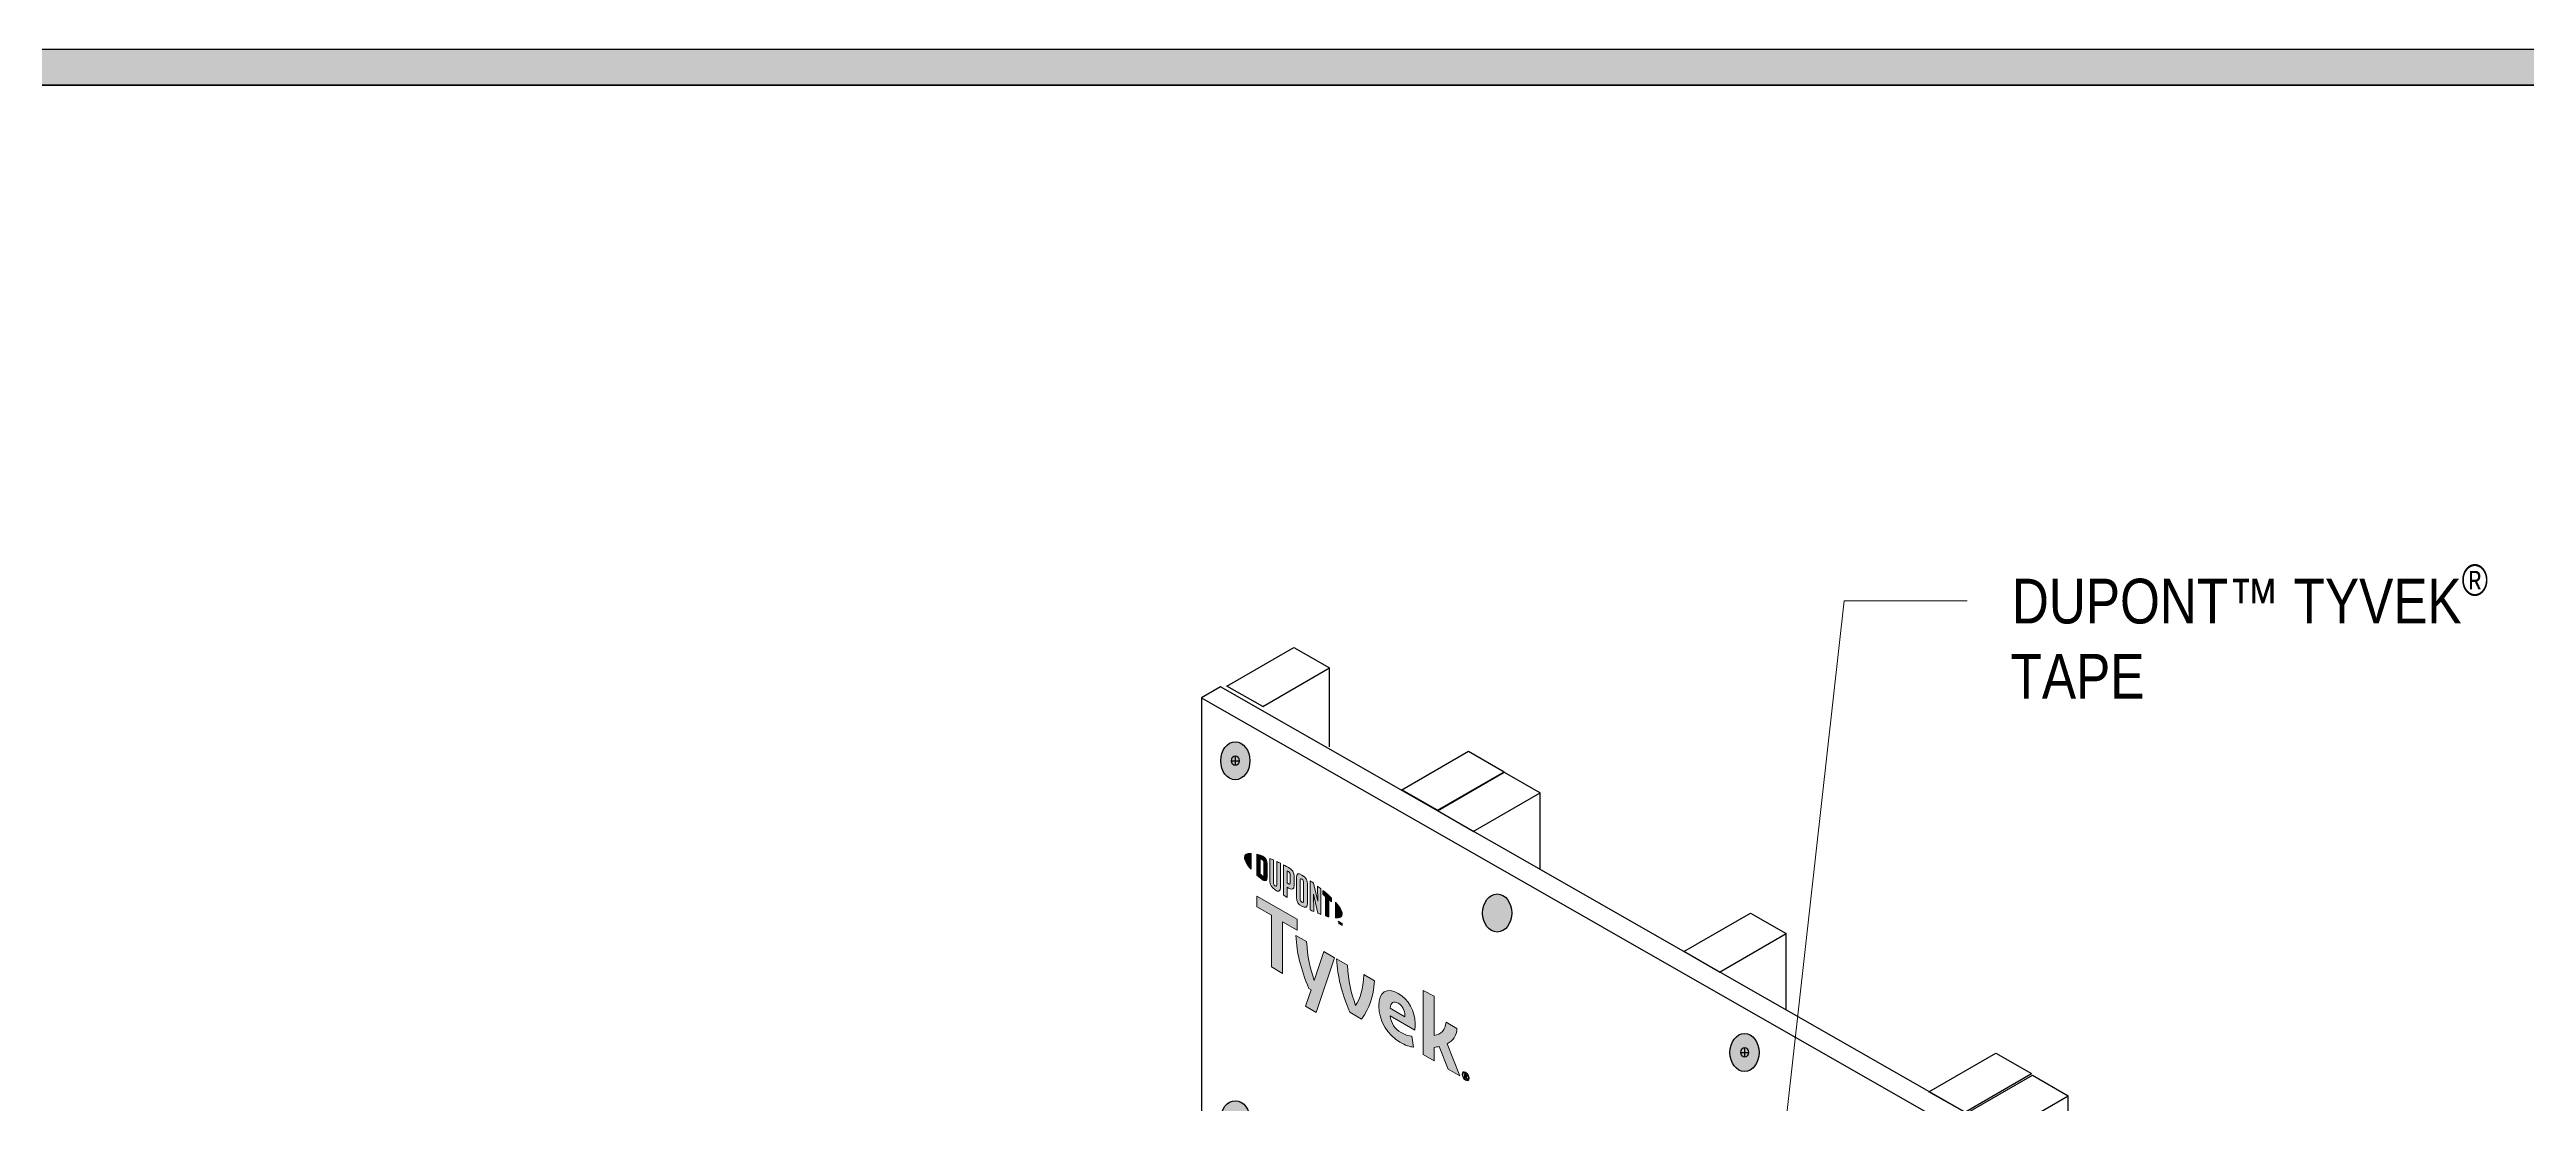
# Model space of a CAD drawing. Extents: x -1140 to 5605, y -816 to 1734.
# Drawn here: x 3422 to 4044, y 1459 to 1724 of the extents above; entities that cross this region are included whole.
import ezdxf

# ---------------------------------------------------------------- set-up
doc = ezdxf.new("R2010")
doc.units = 0
doc.header["$MEASUREMENT"] = 0
for name, color, linetype, lineweight in [('.ATI-TEXT', 7, 'Continuous', 0), ('G-ANNO-TTLB', 7, 'Continuous', 0), ('TYVEK', 7, 'Continuous', 0), ('X-REF - TRACED', 7, 'Continuous', 0)]:
    doc.layers.add(name, color=color, linetype=linetype, lineweight=lineweight)

# ---------------------------------------------------------------- blocks, each defined once
blk = doc.blocks.new('Block_262')
at = {"layer": 'TYVEK', "true_color": 0x003b71, "transparency": 33554687}
h = blk.add_hatch(color=156, dxfattribs=at)
h.dxf.hatch_style = 2
edge = h.paths.add_edge_path()
edge.add_ellipse((3847.82, 1471.55), major_axis=(0, 4.78), ratio=0.766948, start_angle=0, end_angle=360)
at = {"layer": 'TYVEK', "color": 18, "lineweight": 25, "true_color": 0x000000}
for p, q in [((3846.84, 1471.58), (3848.79, 1471.58)), ((3847.82, 1472.82), (3847.82, 1470.35))]:
    blk.add_line(p, q, dxfattribs=at)
blk.add_lwpolyline([(3847.3, 1475.92)], dxfattribs=at)
for centre, major_axis, ratio in [((3847.82, 1471.55), (0, 4.78), 0.766948), ((3847.82, 1471.58), (0, 1.23), 0.788846)]:
    blk.add_ellipse(centre, major_axis=major_axis, ratio=ratio, dxfattribs=at)
blk = doc.blocks.new('Block_264')
at = {"layer": 'TYVEK', "true_color": 0x003b71, "transparency": 33554687}
h = blk.add_hatch(color=156, dxfattribs=at)
h.dxf.hatch_style = 2
edge = h.paths.add_edge_path()
edge.add_ellipse((3719.75, 1544.9), major_axis=(0, 4.78), ratio=0.766948, start_angle=0, end_angle=360)
at = {"layer": 'TYVEK', "color": 18, "lineweight": 25, "true_color": 0x000000}
for p, q in [((3718.78, 1544.93), (3720.72, 1544.93)), ((3719.75, 1546.16), (3719.75, 1543.69))]:
    blk.add_line(p, q, dxfattribs=at)
for centre, major_axis, ratio in [((3719.75, 1544.9), (0, 4.78), 0.766948), ((3719.75, 1544.93), (0, 1.23), 0.788846)]:
    blk.add_ellipse(centre, major_axis=major_axis, ratio=ratio, dxfattribs=at)
blk = doc.blocks.new('Block_265')
at = {"layer": 'TYVEK', "true_color": 0x003b71, "transparency": 33554687}
h = blk.add_hatch(color=156, dxfattribs=at)
h.dxf.hatch_style = 2
edge = h.paths.add_edge_path()
edge.add_ellipse((3719.75, 1183.57), major_axis=(0, 4.78), ratio=0.766948, start_angle=0, end_angle=360)
at = {"layer": 'TYVEK', "color": 18, "lineweight": 25, "true_color": 0x000000}
for p, q in [((3718.78, 1183.59), (3720.72, 1183.59)), ((3719.75, 1184.83), (3719.75, 1182.36))]:
    blk.add_line(p, q, dxfattribs=at)
for centre, major_axis, ratio in [((3719.75, 1183.57), (0, 4.78), 0.766948), ((3719.75, 1183.59), (0, 1.23), 0.788846)]:
    blk.add_ellipse(centre, major_axis=major_axis, ratio=ratio, dxfattribs=at)
blk = doc.blocks.new('Block_266')
at = {"layer": 'TYVEK', "true_color": 0x003b71, "transparency": 33554687}
h = blk.add_hatch(color=156, dxfattribs=at)
h.dxf.hatch_style = 2
edge = h.paths.add_edge_path()
edge.add_ellipse((3719.75, 1093.31), major_axis=(0, 4.78), ratio=0.766948, start_angle=0, end_angle=360)
at = {"layer": 'TYVEK', "color": 18, "lineweight": 25, "true_color": 0x000000}
for p, q in [((3718.78, 1093.34), (3720.72, 1093.34)), ((3719.75, 1094.58), (3719.75, 1092.11))]:
    blk.add_line(p, q, dxfattribs=at)
for centre, major_axis, ratio in [((3719.75, 1093.31), (0, 4.78), 0.766948), ((3719.75, 1093.34), (0, 1.23), 0.788846)]:
    blk.add_ellipse(centre, major_axis=major_axis, ratio=ratio, dxfattribs=at)
blk = doc.blocks.new('Block_267')
at = {"layer": 'TYVEK', "true_color": 0x003b71, "transparency": 33554687}
h = blk.add_hatch(color=156, dxfattribs=at)
h.dxf.hatch_style = 2
edge = h.paths.add_edge_path()
edge.add_ellipse((3719.75, 1364.4), major_axis=(0, 4.78), ratio=0.766948, start_angle=0, end_angle=360)
at = {"layer": 'TYVEK', "color": 18, "lineweight": 25, "true_color": 0x000000}
for p, q in [((3718.78, 1364.43), (3720.72, 1364.43)), ((3719.75, 1365.66), (3719.75, 1363.19))]:
    blk.add_line(p, q, dxfattribs=at)
blk.add_lwpolyline([(3719.24, 1368.82)], dxfattribs=at)
for centre, major_axis, ratio in [((3719.75, 1364.4), (0, 4.78), 0.766948), ((3719.75, 1364.43), (0, 1.23), 0.788846)]:
    blk.add_ellipse(centre, major_axis=major_axis, ratio=ratio, dxfattribs=at)
blk = doc.blocks.new('Block_268')
at = {"layer": 'TYVEK', "true_color": 0x003b71, "transparency": 33554687}
h = blk.add_hatch(color=156, dxfattribs=at)
h.dxf.hatch_style = 2
edge = h.paths.add_edge_path()
edge.add_ellipse((3719.75, 1454.65), major_axis=(0, 4.78), ratio=0.766948, start_angle=0, end_angle=360)
at = {"layer": 'TYVEK', "color": 18, "lineweight": 25, "true_color": 0x000000}
blk.add_line((3719.75, 1455.91), (3719.75, 1453.44), dxfattribs=at)
for centre, major_axis, ratio in [((3719.75, 1454.65), (0, 4.78), 0.766948), ((3719.75, 1454.68), (0, 1.23), 0.788846)]:
    blk.add_ellipse(centre, major_axis=major_axis, ratio=ratio, dxfattribs=at)
blk = doc.blocks.new('Block_269')
at = {"layer": 'TYVEK', "true_color": 0x003b71, "transparency": 33554687}
h = blk.add_hatch(color=156, dxfattribs=at)
h.dxf.hatch_style = 2
edge = h.paths.add_edge_path()
edge.add_ellipse((3719.75, 1274.15), major_axis=(0, 4.78), ratio=0.766948, start_angle=0, end_angle=360)
at = {"layer": 'TYVEK', "color": 18, "lineweight": 25, "true_color": 0x000000}
for p, q in [((3718.78, 1274.18), (3720.72, 1274.18)), ((3719.75, 1275.41), (3719.75, 1272.94))]:
    blk.add_line(p, q, dxfattribs=at)
blk.add_lwpolyline([(3719.24, 1269.03)], dxfattribs=at)
for centre, major_axis, ratio in [((3719.75, 1274.15), (0, 4.78), 0.766948), ((3719.75, 1274.18), (0, 1.23), 0.788846)]:
    blk.add_ellipse(centre, major_axis=major_axis, ratio=ratio, dxfattribs=at)
blk = doc.blocks.new('Block_263')
at = {"layer": 'TYVEK'}
for name in ['Block_264', 'Block_268', 'Block_267', 'Block_269', 'Block_265', 'Block_266']:
    blk.add_blockref(name, (0, 0), dxfattribs=at)
blk = doc.blocks.new('Block_314')
at = {"layer": '.ATI-TEXT', "char_height": 0.2, "attachment_point": 7}
for s, insert in [('\\C18;\\c0;\\FArial Narrow|b0|i0|c1;\\H11.249999;\\W1.000000;DUPONT™ TYVEK', (3915.05, 1579.28)), ('\\C18;\\c0;\\FArial Narrow|b0|i0|c1;\\H7.874999;\\W1.000000;®', (4028.15, 1586.32)), ('\\C18;\\c0;\\FArial Narrow|b0|i0|c1;\\H11.249999;\\W1.000000;TAPE', (3914.73, 1560.53))]:
    blk.add_mtext(s, dxfattribs=dict(at, insert=insert))
blk = doc.blocks.new('Block_313')
at = {"layer": '.ATI-TEXT', "true_color": 0x000000, "transparency": 33554687}
h = blk.add_hatch(color=18, dxfattribs=at)
h.dxf.hatch_style = 2
h.paths.add_polyline_path([(3856.08, 1418.37), (3852.96, 1407.4), (3852.35, 1418.79)])
at = {"layer": '.ATI-TEXT', "color": 18, "lineweight": 0, "true_color": 0x000000}
for p, q in [((3854.21, 1418.58), (3872.84, 1585.1)), ((3872.84, 1585.1), (3903.8, 1585.1))]:
    blk.add_line(p, q, dxfattribs=at)
at = {"layer": '.ATI-TEXT'}
blk.add_lwpolyline([(3856.08, 1418.37), (3852.96, 1407.4), (3852.35, 1418.79), (3852.35, 1418.79)], close=True, dxfattribs=at)
blk.add_blockref('Block_314', (0, 0), dxfattribs=at)
blk = doc.blocks.new('Block_430')
at = {"layer": 'X-REF - TRACED', "true_color": 0x848484, "transparency": 33554687}
h = blk.add_hatch(color=252, dxfattribs=at)
h.dxf.hatch_style = 2
edge = h.paths.add_edge_path()
edge.add_spline(control_points=[(3722.04, 1520.61), (3722.04, 1519.88), (3722.65, 1518.86), (3723.72, 1517.66), (3723.72, 1517.66), (3723.72, 1521.6), (3723.72, 1521.6), (3722.65, 1521.64), (3722.04, 1521.32), (3722.04, 1520.61)], knot_values=[0, 0, 0, 0, 1, 1, 1, 2, 2, 2, 3, 3, 3, 3], degree=3, periodic=0)
h = blk.add_hatch(color=252, dxfattribs=at)
h.dxf.hatch_style = 2
edge = h.paths.add_edge_path()
edge.add_spline(control_points=[(3726.92, 1516.18), (3726.92, 1515.87), (3726.76, 1515.86), (3726.57, 1515.97), (3726.43, 1516.06), (3726.2, 1516.25), (3726.01, 1516.42), (3726.01, 1516.42), (3726.01, 1520.19), (3726.01, 1520.19), (3726.2, 1520.14), (3726.43, 1520.07), (3726.57, 1519.98), (3726.76, 1519.87), (3726.92, 1519.68), (3726.92, 1519.38), (3726.92, 1519.38), (3726.92, 1516.18), (3726.92, 1516.18)], knot_values=[0, 0, 0, 0, 1, 1, 1, 2, 2, 2, 3, 3, 3, 4, 4, 4, 5, 5, 5, 6, 6, 6, 6], degree=3, periodic=0)
edge = h.paths.add_edge_path()
edge.add_spline(control_points=[(3726.7, 1520.89), (3726.4, 1521.07), (3725.97, 1521.21), (3725.19, 1521.39), (3725.19, 1521.39), (3725.19, 1516.16), (3725.19, 1516.16), (3725.88, 1515.53), (3726.4, 1515.09), (3726.7, 1514.92), (3727.39, 1514.52), (3727.77, 1514.78), (3727.77, 1515.55), (3727.77, 1515.55), (3727.77, 1519.02), (3727.77, 1519.02), (3727.77, 1519.79), (3727.39, 1520.5), (3726.7, 1520.89)], knot_values=[0, 0, 0, 0, 1, 1, 1, 2, 2, 2, 3, 3, 3, 4, 4, 4, 5, 5, 5, 6, 6, 6, 6], degree=3, periodic=0)
h = blk.add_hatch(color=252, dxfattribs=at)
h.dxf.hatch_style = 2
edge = h.paths.add_edge_path()
edge.add_spline(control_points=[(3730.17, 1513.69), (3730.17, 1513.39), (3730.07, 1513.25), (3729.75, 1513.49), (3729.42, 1513.72), (3729.34, 1513.92), (3729.34, 1514.28), (3729.34, 1514.28), (3729.34, 1519.97), (3729.34, 1519.97), (3729.12, 1520.07), (3728.64, 1520.27), (3728.44, 1520.35), (3728.44, 1520.35), (3728.44, 1514.6), (3728.44, 1514.6), (3728.44, 1513.68), (3728.83, 1513.1), (3729.75, 1512.45), (3730.59, 1511.85), (3731.1, 1512.04), (3731.1, 1513.06), (3731.1, 1513.06), (3731.1, 1519.14), (3731.1, 1519.14), (3730.93, 1519.23), (3730.35, 1519.5), (3730.17, 1519.59), (3730.17, 1519.59), (3730.17, 1513.69), (3730.17, 1513.69)], knot_values=[0, 0, 0, 0, 1, 1, 1, 2, 2, 2, 3, 3, 3, 4, 4, 4, 5, 5, 5, 6, 6, 6, 7, 7, 7, 8, 8, 8, 9, 9, 9, 10, 10, 10, 10], degree=3, periodic=0)
h = blk.add_hatch(color=252, dxfattribs=at)
h.dxf.hatch_style = 2
edge = h.paths.add_edge_path()
edge.add_spline(control_points=[(3733.58, 1514.22), (3733.58, 1513.89), (3733.48, 1513.78), (3733.1, 1514), (3733.1, 1514), (3732.77, 1514.19), (3732.77, 1514.19), (3732.77, 1514.19), (3732.77, 1517.21), (3732.77, 1517.21), (3732.92, 1517.13), (3733, 1517.09), (3733.09, 1517.04), (3733.5, 1516.8), (3733.58, 1516.57), (3733.58, 1516.23), (3733.58, 1516.23), (3733.58, 1514.22), (3733.58, 1514.22)], knot_values=[0, 0, 0, 0, 1, 1, 1, 2, 2, 2, 3, 3, 3, 4, 4, 4, 5, 5, 5, 6, 6, 6, 6], degree=3, periodic=0)
edge = h.paths.add_edge_path()
edge.add_spline(control_points=[(3733.14, 1518.07), (3732.98, 1518.17), (3732.38, 1518.49), (3731.84, 1518.77), (3731.84, 1518.77), (3731.84, 1511.11), (3731.84, 1511.11), (3732.02, 1510.99), (3732.51, 1510.68), (3732.77, 1510.52), (3732.77, 1510.52), (3732.77, 1513.12), (3732.77, 1513.12), (3732.77, 1513.12), (3733.14, 1512.91), (3733.14, 1512.91), (3734.12, 1512.35), (3734.53, 1512.62), (3734.53, 1513.59), (3734.53, 1513.59), (3734.53, 1515.84), (3734.53, 1515.84), (3734.53, 1516.8), (3734.07, 1517.53), (3733.14, 1518.07)], knot_values=[0, 0, 0, 0, 1, 1, 1, 2, 2, 2, 3, 3, 3, 4, 4, 4, 5, 5, 5, 6, 6, 6, 7, 7, 7, 8, 8, 8, 8], degree=3, periodic=0)
h = blk.add_hatch(color=252, dxfattribs=at)
h.dxf.hatch_style = 2
edge = h.paths.add_edge_path()
edge.add_spline(control_points=[(3736.94, 1509.61), (3736.94, 1509.31), (3736.85, 1509.2), (3736.52, 1509.38), (3736.17, 1509.57), (3736.08, 1509.79), (3736.08, 1510.1), (3736.08, 1510.1), (3736.08, 1514.87), (3736.08, 1514.87), (3736.08, 1515.19), (3736.17, 1515.31), (3736.52, 1515.1), (3736.85, 1514.9), (3736.94, 1514.68), (3736.94, 1514.38), (3736.94, 1514.38), (3736.94, 1509.61), (3736.94, 1509.61)], knot_values=[0, 0, 0, 0, 1, 1, 1, 2, 2, 2, 3, 3, 3, 4, 4, 4, 5, 5, 5, 6, 6, 6, 6], degree=3, periodic=0)
edge = h.paths.add_edge_path()
edge.add_spline(control_points=[(3736.52, 1516.17), (3735.65, 1516.72), (3735.13, 1516.58), (3735.13, 1515.57), (3735.13, 1515.57), (3735.13, 1510.56), (3735.13, 1510.56), (3735.13, 1509.5), (3735.6, 1508.79), (3736.52, 1508.31), (3737.41, 1507.83), (3737.88, 1507.95), (3737.88, 1509.08), (3737.88, 1509.08), (3737.88, 1513.86), (3737.88, 1513.86), (3737.88, 1514.94), (3737.46, 1515.57), (3736.52, 1516.17)], knot_values=[0, 0, 0, 0, 1, 1, 1, 2, 2, 2, 3, 3, 3, 4, 4, 4, 5, 5, 5, 6, 6, 6, 6], degree=3, periodic=0)
h = blk.add_hatch(color=252, dxfattribs=at)
h.dxf.hatch_style = 2
edge = h.paths.add_edge_path()
edge.add_spline(control_points=[(3740.49, 1509.61), (3740.49, 1509.61), (3739.45, 1514.1), (3739.45, 1514.1), (3739.16, 1514.31), (3738.82, 1514.55), (3738.56, 1514.73), (3738.56, 1514.73), (3738.56, 1507.39), (3738.56, 1507.39), (3738.74, 1507.3), (3739.22, 1507.09), (3739.46, 1506.98), (3739.46, 1506.98), (3739.39, 1511.35), (3739.39, 1511.35), (3739.39, 1511.35), (3740.49, 1506.56), (3740.49, 1506.56), (3740.72, 1506.47), (3741.06, 1506.34), (3741.29, 1506.26), (3741.29, 1506.26), (3741.29, 1512.71), (3741.29, 1512.71), (3741.05, 1512.9), (3740.63, 1513.23), (3740.42, 1513.38), (3740.42, 1513.38), (3740.49, 1509.61), (3740.49, 1509.61)], knot_values=[0, 0, 0, 0, 1, 1, 1, 2, 2, 2, 3, 3, 3, 4, 4, 4, 5, 5, 5, 6, 6, 6, 7, 7, 7, 8, 8, 8, 9, 9, 9, 10, 10, 10, 10], degree=3, periodic=0)
h = blk.add_hatch(color=252, dxfattribs=at)
h.dxf.hatch_style = 2
edge = h.paths.add_edge_path()
edge.add_spline(control_points=[(3741.75, 1511.31), (3741.98, 1511.13), (3742.21, 1510.95), (3742.43, 1510.76), (3742.43, 1510.76), (3742.43, 1505.88), (3742.43, 1505.88), (3742.64, 1505.82), (3743.02, 1505.71), (3743.27, 1505.65), (3743.27, 1505.65), (3743.27, 1510.05), (3743.27, 1510.05), (3743.52, 1509.83), (3743.75, 1509.63), (3743.96, 1509.44), (3743.96, 1509.44), (3743.96, 1510.38), (3743.96, 1510.38), (3743.3, 1511.03), (3742.58, 1511.66), (3741.75, 1512.33), (3741.75, 1512.33), (3741.75, 1511.31), (3741.75, 1511.31)], knot_values=[0, 0, 0, 0, 1, 1, 1, 2, 2, 2, 3, 3, 3, 4, 4, 4, 5, 5, 5, 6, 6, 6, 7, 7, 7, 8, 8, 8, 8], degree=3, periodic=0)
h = blk.add_hatch(color=252, dxfattribs=at)
h.dxf.hatch_style = 2
edge = h.paths.add_edge_path()
edge.add_spline(control_points=[(3746.65, 1506.4), (3746.65, 1505.68), (3746.03, 1505.36), (3744.97, 1505.39), (3744.97, 1505.39), (3744.97, 1509.33), (3744.97, 1509.33), (3746.03, 1508.14), (3746.65, 1507.12), (3746.65, 1506.4)], knot_values=[0, 0, 0, 0, 1, 1, 1, 2, 2, 2, 3, 3, 3, 3], degree=3, periodic=0)
h = blk.add_hatch(color=252, dxfattribs=at)
h.dxf.hatch_style = 2
edge = h.paths.add_edge_path()
edge.add_spline(control_points=[(3746.15, 1504.32), (3746.15, 1504.32), (3746.25, 1504.26), (3746.25, 1504.26), (3746.25, 1504.26), (3746.4, 1503.9), (3746.4, 1503.9), (3746.4, 1503.9), (3746.55, 1504.08), (3746.55, 1504.08), (3746.55, 1504.08), (3746.65, 1504.03), (3746.65, 1504.03), (3746.65, 1504.03), (3746.65, 1503.46), (3746.65, 1503.46), (3746.65, 1503.46), (3746.55, 1503.51), (3746.55, 1503.51), (3746.55, 1503.51), (3746.55, 1503.92), (3746.55, 1503.92), (3746.55, 1503.92), (3746.4, 1503.73), (3746.4, 1503.73), (3746.4, 1503.73), (3746.39, 1503.74), (3746.39, 1503.74), (3746.39, 1503.74), (3746.24, 1504.1), (3746.24, 1504.1), (3746.24, 1504.1), (3746.24, 1503.69), (3746.24, 1503.69), (3746.24, 1503.69), (3746.15, 1503.75), (3746.15, 1503.75), (3746.15, 1503.75), (3746.15, 1504.32), (3746.15, 1504.32)], knot_values=[0, 0, 0, 0, 1, 1, 1, 2, 2, 2, 3, 3, 3, 4, 4, 4, 5, 5, 5, 6, 6, 6, 7, 7, 7, 8, 8, 8, 9, 9, 9, 10, 10, 10, 11, 11, 11, 12, 12, 12, 13, 13, 13, 13], degree=3, periodic=0)
edge = h.paths.add_edge_path()
edge.add_spline(control_points=[(3745.79, 1504.42), (3745.79, 1504.42), (3745.64, 1504.51), (3745.64, 1504.51), (3745.64, 1504.51), (3745.64, 1504.61), (3745.64, 1504.61), (3745.64, 1504.61), (3746.04, 1504.38), (3746.04, 1504.38), (3746.04, 1504.38), (3746.04, 1504.28), (3746.04, 1504.28), (3746.04, 1504.28), (3745.89, 1504.36), (3745.89, 1504.36), (3745.89, 1504.36), (3745.89, 1503.9), (3745.89, 1503.9), (3745.89, 1503.9), (3745.79, 1503.95), (3745.79, 1503.95), (3745.79, 1503.95), (3745.79, 1504.42), (3745.79, 1504.42)], knot_values=[0, 0, 0, 0, 1, 1, 1, 2, 2, 2, 3, 3, 3, 4, 4, 4, 5, 5, 5, 6, 6, 6, 7, 7, 7, 8, 8, 8, 8], degree=3, periodic=0)
at = {"layer": 'X-REF - TRACED'}
for points, knots in [([(3722.04, 1520.61), (3722.04, 1519.88), (3722.65, 1518.86), (3723.72, 1517.66), (3723.72, 1517.66), (3723.72, 1521.6), (3723.72, 1521.6), (3722.65, 1521.64), (3722.04, 1521.32), (3722.04, 1520.61)], [0, 0, 0, 0, 1, 1, 1, 2, 2, 2, 3, 3, 3, 3]), ([(3726.7, 1520.89), (3726.4, 1521.07), (3725.97, 1521.21), (3725.19, 1521.39), (3725.19, 1521.39), (3725.19, 1516.16), (3725.19, 1516.16), (3725.88, 1515.53), (3726.4, 1515.09), (3726.7, 1514.92), (3727.39, 1514.52), (3727.77, 1514.78), (3727.77, 1515.55), (3727.77, 1515.55), (3727.77, 1519.02), (3727.77, 1519.02), (3727.77, 1519.79), (3727.39, 1520.5), (3726.7, 1520.89)], [0, 0, 0, 0, 1, 1, 1, 2, 2, 2, 3, 3, 3, 4, 4, 4, 5, 5, 5, 6, 6, 6, 6]), ([(3726.92, 1516.18), (3726.92, 1515.87), (3726.76, 1515.86), (3726.57, 1515.97), (3726.43, 1516.06), (3726.2, 1516.25), (3726.01, 1516.42), (3726.01, 1516.42), (3726.01, 1520.19), (3726.01, 1520.19), (3726.2, 1520.14), (3726.43, 1520.07), (3726.57, 1519.98), (3726.76, 1519.87), (3726.92, 1519.68), (3726.92, 1519.38), (3726.92, 1519.38), (3726.92, 1516.18), (3726.92, 1516.18)], [0, 0, 0, 0, 1, 1, 1, 2, 2, 2, 3, 3, 3, 4, 4, 4, 5, 5, 5, 6, 6, 6, 6]), ([(3730.17, 1513.69), (3730.17, 1513.39), (3730.07, 1513.25), (3729.75, 1513.49), (3729.42, 1513.72), (3729.34, 1513.92), (3729.34, 1514.28), (3729.34, 1514.28), (3729.34, 1519.97), (3729.34, 1519.97), (3729.12, 1520.07), (3728.64, 1520.27), (3728.44, 1520.35), (3728.44, 1520.35), (3728.44, 1514.6), (3728.44, 1514.6), (3728.44, 1513.68), (3728.83, 1513.1), (3729.75, 1512.45), (3730.59, 1511.85), (3731.1, 1512.04), (3731.1, 1513.06), (3731.1, 1513.06), (3731.1, 1519.14), (3731.1, 1519.14), (3730.93, 1519.23), (3730.35, 1519.5), (3730.17, 1519.59), (3730.17, 1519.59), (3730.17, 1513.69), (3730.17, 1513.69)], [0, 0, 0, 0, 1, 1, 1, 2, 2, 2, 3, 3, 3, 4, 4, 4, 5, 5, 5, 6, 6, 6, 7, 7, 7, 8, 8, 8, 9, 9, 9, 10, 10, 10, 10]), ([(3733.14, 1518.07), (3732.98, 1518.17), (3732.38, 1518.49), (3731.84, 1518.77), (3731.84, 1518.77), (3731.84, 1511.11), (3731.84, 1511.11), (3732.02, 1510.99), (3732.51, 1510.68), (3732.77, 1510.52), (3732.77, 1510.52), (3732.77, 1513.12), (3732.77, 1513.12), (3732.77, 1513.12), (3733.14, 1512.91), (3733.14, 1512.91), (3734.12, 1512.35), (3734.53, 1512.62), (3734.53, 1513.59), (3734.53, 1513.59), (3734.53, 1515.84), (3734.53, 1515.84), (3734.53, 1516.8), (3734.07, 1517.53), (3733.14, 1518.07)], [0, 0, 0, 0, 1, 1, 1, 2, 2, 2, 3, 3, 3, 4, 4, 4, 5, 5, 5, 6, 6, 6, 7, 7, 7, 8, 8, 8, 8]), ([(3733.58, 1514.22), (3733.58, 1513.89), (3733.48, 1513.78), (3733.1, 1514), (3733.1, 1514), (3732.77, 1514.19), (3732.77, 1514.19), (3732.77, 1514.19), (3732.77, 1517.21), (3732.77, 1517.21), (3732.92, 1517.13), (3733, 1517.09), (3733.09, 1517.04), (3733.5, 1516.8), (3733.58, 1516.57), (3733.58, 1516.23), (3733.58, 1516.23), (3733.58, 1514.22), (3733.58, 1514.22)], [0, 0, 0, 0, 1, 1, 1, 2, 2, 2, 3, 3, 3, 4, 4, 4, 5, 5, 5, 6, 6, 6, 6]), ([(3736.52, 1516.17), (3735.65, 1516.72), (3735.13, 1516.58), (3735.13, 1515.57), (3735.13, 1515.57), (3735.13, 1510.56), (3735.13, 1510.56), (3735.13, 1509.5), (3735.6, 1508.79), (3736.52, 1508.31), (3737.41, 1507.83), (3737.88, 1507.95), (3737.88, 1509.08), (3737.88, 1509.08), (3737.88, 1513.86), (3737.88, 1513.86), (3737.88, 1514.94), (3737.46, 1515.57), (3736.52, 1516.17)], [0, 0, 0, 0, 1, 1, 1, 2, 2, 2, 3, 3, 3, 4, 4, 4, 5, 5, 5, 6, 6, 6, 6]), ([(3736.94, 1509.61), (3736.94, 1509.31), (3736.85, 1509.2), (3736.52, 1509.38), (3736.17, 1509.57), (3736.08, 1509.79), (3736.08, 1510.1), (3736.08, 1510.1), (3736.08, 1514.87), (3736.08, 1514.87), (3736.08, 1515.19), (3736.17, 1515.31), (3736.52, 1515.1), (3736.85, 1514.9), (3736.94, 1514.68), (3736.94, 1514.38), (3736.94, 1514.38), (3736.94, 1509.61), (3736.94, 1509.61)], [0, 0, 0, 0, 1, 1, 1, 2, 2, 2, 3, 3, 3, 4, 4, 4, 5, 5, 5, 6, 6, 6, 6]), ([(3740.49, 1509.61), (3740.49, 1509.61), (3739.45, 1514.1), (3739.45, 1514.1), (3739.16, 1514.31), (3738.82, 1514.55), (3738.56, 1514.73), (3738.56, 1514.73), (3738.56, 1507.39), (3738.56, 1507.39), (3738.74, 1507.3), (3739.22, 1507.09), (3739.46, 1506.98), (3739.46, 1506.98), (3739.39, 1511.35), (3739.39, 1511.35), (3739.39, 1511.35), (3740.49, 1506.56), (3740.49, 1506.56), (3740.72, 1506.47), (3741.06, 1506.34), (3741.29, 1506.26), (3741.29, 1506.26), (3741.29, 1512.71), (3741.29, 1512.71), (3741.05, 1512.9), (3740.63, 1513.23), (3740.42, 1513.38), (3740.42, 1513.38), (3740.49, 1509.61), (3740.49, 1509.61)], [0, 0, 0, 0, 1, 1, 1, 2, 2, 2, 3, 3, 3, 4, 4, 4, 5, 5, 5, 6, 6, 6, 7, 7, 7, 8, 8, 8, 9, 9, 9, 10, 10, 10, 10]), ([(3741.75, 1511.31), (3741.98, 1511.13), (3742.21, 1510.95), (3742.43, 1510.76), (3742.43, 1510.76), (3742.43, 1505.88), (3742.43, 1505.88), (3742.64, 1505.82), (3743.02, 1505.71), (3743.27, 1505.65), (3743.27, 1505.65), (3743.27, 1510.05), (3743.27, 1510.05), (3743.52, 1509.83), (3743.75, 1509.63), (3743.96, 1509.44), (3743.96, 1509.44), (3743.96, 1510.38), (3743.96, 1510.38), (3743.3, 1511.03), (3742.58, 1511.66), (3741.75, 1512.33), (3741.75, 1512.33), (3741.75, 1511.31), (3741.75, 1511.31)], [0, 0, 0, 0, 1, 1, 1, 2, 2, 2, 3, 3, 3, 4, 4, 4, 5, 5, 5, 6, 6, 6, 7, 7, 7, 8, 8, 8, 8]), ([(3746.65, 1506.4), (3746.65, 1505.68), (3746.03, 1505.36), (3744.97, 1505.39), (3744.97, 1505.39), (3744.97, 1509.33), (3744.97, 1509.33), (3746.03, 1508.14), (3746.65, 1507.12), (3746.65, 1506.4)], [0, 0, 0, 0, 1, 1, 1, 2, 2, 2, 3, 3, 3, 3]), ([(3745.79, 1504.42), (3745.79, 1504.42), (3745.64, 1504.51), (3745.64, 1504.51), (3745.64, 1504.51), (3745.64, 1504.61), (3745.64, 1504.61), (3745.64, 1504.61), (3746.04, 1504.38), (3746.04, 1504.38), (3746.04, 1504.38), (3746.04, 1504.28), (3746.04, 1504.28), (3746.04, 1504.28), (3745.89, 1504.36), (3745.89, 1504.36), (3745.89, 1504.36), (3745.89, 1503.9), (3745.89, 1503.9), (3745.89, 1503.9), (3745.79, 1503.95), (3745.79, 1503.95), (3745.79, 1503.95), (3745.79, 1504.42), (3745.79, 1504.42)], [0, 0, 0, 0, 1, 1, 1, 2, 2, 2, 3, 3, 3, 4, 4, 4, 5, 5, 5, 6, 6, 6, 7, 7, 7, 8, 8, 8, 8]), ([(3746.15, 1504.32), (3746.15, 1504.32), (3746.25, 1504.26), (3746.25, 1504.26), (3746.25, 1504.26), (3746.4, 1503.9), (3746.4, 1503.9), (3746.4, 1503.9), (3746.55, 1504.08), (3746.55, 1504.08), (3746.55, 1504.08), (3746.65, 1504.03), (3746.65, 1504.03), (3746.65, 1504.03), (3746.65, 1503.46), (3746.65, 1503.46), (3746.65, 1503.46), (3746.55, 1503.51), (3746.55, 1503.51), (3746.55, 1503.51), (3746.55, 1503.92), (3746.55, 1503.92), (3746.55, 1503.92), (3746.4, 1503.73), (3746.4, 1503.73), (3746.4, 1503.73), (3746.39, 1503.74), (3746.39, 1503.74), (3746.39, 1503.74), (3746.24, 1504.1), (3746.24, 1504.1), (3746.24, 1504.1), (3746.24, 1503.69), (3746.24, 1503.69), (3746.24, 1503.69), (3746.15, 1503.75), (3746.15, 1503.75), (3746.15, 1503.75), (3746.15, 1504.32), (3746.15, 1504.32)], [0, 0, 0, 0, 1, 1, 1, 2, 2, 2, 3, 3, 3, 4, 4, 4, 5, 5, 5, 6, 6, 6, 7, 7, 7, 8, 8, 8, 9, 9, 9, 10, 10, 10, 11, 11, 11, 12, 12, 12, 13, 13, 13, 13])]:
    blk.add_open_spline(points, degree=3, knots=knots, dxfattribs=at)
blk = doc.blocks.new('Block_434')
at = {"layer": 'X-REF - TRACED', "true_color": 0x848484, "transparency": 33554687}
h = blk.add_hatch(color=252, dxfattribs=at)
h.dxf.hatch_style = 2
h.paths.add_polyline_path([(3735.29, 1505.07), (3725.19, 1510.9), (3725.19, 1508.16), (3728.84, 1506.05), (3728.84, 1493.06), (3731.65, 1491.44), (3731.65, 1504.44), (3735.29, 1502.33)])
h = blk.add_hatch(color=252, dxfattribs=at)
h.dxf.hatch_style = 2
edge = h.paths.add_edge_path()
edge.add_spline(control_points=[(3752.09, 1491.13), (3751.91, 1487.39), (3751.16, 1485.21), (3750.01, 1483.34), (3748.89, 1486.52), (3748.16, 1489.55), (3747.95, 1493.52), (3747.95, 1493.52), (3745.22, 1495.09), (3745.22, 1495.09), (3745.51, 1490.4), (3746.4, 1486.99), (3748.52, 1481.7), (3748.52, 1481.7), (3751.52, 1479.97), (3751.52, 1479.97), (3753.56, 1482.86), (3754.4, 1485.27), (3754.79, 1489.57), (3754.79, 1489.57), (3752.09, 1491.13), (3752.09, 1491.13)], knot_values=[0, 0, 0, 0, 1, 1, 1, 2, 2, 2, 3, 3, 3, 4, 4, 4, 5, 5, 5, 6, 6, 6, 7, 7, 7, 7], degree=3, periodic=0)
h = blk.add_hatch(color=252, dxfattribs=at)
h.dxf.hatch_style = 2
edge = h.paths.add_edge_path()
edge.add_spline(control_points=[(3758.66, 1482.68), (3758.66, 1482.68), (3762.38, 1480.53), (3762.38, 1480.53), (3762.38, 1480.53), (3762.38, 1480.8), (3762.38, 1480.8), (3762.38, 1482.06), (3761.79, 1483.32), (3760.71, 1483.94), (3759.58, 1484.6), (3758.83, 1484.11), (3758.66, 1482.68)], knot_values=[0, 0, 0, 0, 1, 1, 1, 2, 2, 2, 3, 3, 3, 4, 4, 4, 4], degree=3, periodic=0)
edge = h.paths.add_edge_path()
edge.add_spline(control_points=[(3764.6, 1472.91), (3763.74, 1472.96), (3762.46, 1473.38), (3761.17, 1474.13), (3758.01, 1475.95), (3755.85, 1479.49), (3755.85, 1483.22), (3755.85, 1486.8), (3757.83, 1488.08), (3760.71, 1486.42), (3763.28, 1484.93), (3764.97, 1481.87), (3764.97, 1478.86), (3764.97, 1478.18), (3764.93, 1477.62), (3764.89, 1477.19), (3764.89, 1477.19), (3758.69, 1480.77), (3758.69, 1480.77), (3758.95, 1478.82), (3759.87, 1477.48), (3761.44, 1476.58), (3762.4, 1476.02), (3763.32, 1475.74), (3764.17, 1475.65), (3764.17, 1475.65), (3764.6, 1472.91), (3764.6, 1472.91)], knot_values=[0, 0, 0, 0, 1, 1, 1, 2, 2, 2, 3, 3, 3, 4, 4, 4, 5, 5, 5, 6, 6, 6, 7, 7, 7, 8, 8, 8, 9, 9, 9, 9], degree=3, periodic=0)
h = blk.add_hatch(color=252, dxfattribs=at)
h.dxf.hatch_style = 2
edge = h.paths.add_edge_path()
edge.add_spline(control_points=[(3772.99, 1473.71), (3772.99, 1473.71), (3776.25, 1465.69), (3776.25, 1465.69), (3776.25, 1465.69), (3773.31, 1467.39), (3773.31, 1467.39), (3773.31, 1467.39), (3771.05, 1473.07), (3771.05, 1473.07), (3770.64, 1472.97), (3770.21, 1472.89), (3769.74, 1472.82), (3769.74, 1472.82), (3769.74, 1469.45), (3769.74, 1469.45), (3769.74, 1469.45), (3767.03, 1471.01), (3767.03, 1471.01), (3767.03, 1471.01), (3767.03, 1487.13), (3767.03, 1487.13), (3767.03, 1487.13), (3769.74, 1485.73), (3769.74, 1485.73), (3769.74, 1485.73), (3769.74, 1475.81), (3769.74, 1475.81), (3771.58, 1476.12), (3772.48, 1477.17), (3772.8, 1479.17), (3772.8, 1479.17), (3775.48, 1477.62), (3775.48, 1477.62), (3775.43, 1475.72), (3774.56, 1474.49), (3772.99, 1473.71)], knot_values=[0, 0, 0, 0, 1, 1, 1, 2, 2, 2, 3, 3, 3, 4, 4, 4, 5, 5, 5, 6, 6, 6, 7, 7, 7, 8, 8, 8, 9, 9, 9, 10, 10, 10, 11, 11, 11, 12, 12, 12, 12], degree=3, periodic=0)
at = {"layer": 'X-REF - TRACED'}
blk.add_lwpolyline([(3735.29, 1505.07), (3725.19, 1510.9), (3725.19, 1508.16), (3728.84, 1506.05), (3728.84, 1493.06), (3731.65, 1491.44), (3731.65, 1504.44), (3735.29, 1502.33)], close=True, dxfattribs=at)
for points, knots in [([(3752.09, 1491.13), (3751.91, 1487.39), (3751.16, 1485.21), (3750.01, 1483.34), (3748.89, 1486.52), (3748.16, 1489.55), (3747.95, 1493.52), (3747.95, 1493.52), (3745.22, 1495.09), (3745.22, 1495.09), (3745.51, 1490.4), (3746.4, 1486.99), (3748.52, 1481.7), (3748.52, 1481.7), (3751.52, 1479.97), (3751.52, 1479.97), (3753.56, 1482.86), (3754.4, 1485.27), (3754.79, 1489.57), (3754.79, 1489.57), (3752.09, 1491.13), (3752.09, 1491.13)], [0, 0, 0, 0, 1, 1, 1, 2, 2, 2, 3, 3, 3, 4, 4, 4, 5, 5, 5, 6, 6, 6, 7, 7, 7, 7]), ([(3764.6, 1472.91), (3763.74, 1472.96), (3762.46, 1473.38), (3761.17, 1474.13), (3758.01, 1475.95), (3755.85, 1479.49), (3755.85, 1483.22), (3755.85, 1486.8), (3757.83, 1488.08), (3760.71, 1486.42), (3763.28, 1484.93), (3764.97, 1481.87), (3764.97, 1478.86), (3764.97, 1478.18), (3764.93, 1477.62), (3764.89, 1477.19), (3764.89, 1477.19), (3758.69, 1480.77), (3758.69, 1480.77), (3758.95, 1478.82), (3759.87, 1477.48), (3761.44, 1476.58), (3762.4, 1476.02), (3763.32, 1475.74), (3764.17, 1475.65), (3764.17, 1475.65), (3764.6, 1472.91), (3764.6, 1472.91)], [0, 0, 0, 0, 1, 1, 1, 2, 2, 2, 3, 3, 3, 4, 4, 4, 5, 5, 5, 6, 6, 6, 7, 7, 7, 8, 8, 8, 9, 9, 9, 9]), ([(3758.66, 1482.68), (3758.66, 1482.68), (3762.38, 1480.53), (3762.38, 1480.53), (3762.38, 1480.53), (3762.38, 1480.8), (3762.38, 1480.8), (3762.38, 1482.06), (3761.79, 1483.32), (3760.71, 1483.94), (3759.58, 1484.6), (3758.83, 1484.11), (3758.66, 1482.68)], [0, 0, 0, 0, 1, 1, 1, 2, 2, 2, 3, 3, 3, 4, 4, 4, 4]), ([(3772.99, 1473.71), (3772.99, 1473.71), (3776.25, 1465.69), (3776.25, 1465.69), (3776.25, 1465.69), (3773.31, 1467.39), (3773.31, 1467.39), (3773.31, 1467.39), (3771.05, 1473.07), (3771.05, 1473.07), (3770.64, 1472.97), (3770.21, 1472.89), (3769.74, 1472.82), (3769.74, 1472.82), (3769.74, 1469.45), (3769.74, 1469.45), (3769.74, 1469.45), (3767.03, 1471.01), (3767.03, 1471.01), (3767.03, 1471.01), (3767.03, 1487.13), (3767.03, 1487.13), (3767.03, 1487.13), (3769.74, 1485.73), (3769.74, 1485.73), (3769.74, 1485.73), (3769.74, 1475.81), (3769.74, 1475.81), (3771.58, 1476.12), (3772.48, 1477.17), (3772.8, 1479.17), (3772.8, 1479.17), (3775.48, 1477.62), (3775.48, 1477.62), (3775.43, 1475.72), (3774.56, 1474.49), (3772.99, 1473.71)], [0, 0, 0, 0, 1, 1, 1, 2, 2, 2, 3, 3, 3, 4, 4, 4, 5, 5, 5, 6, 6, 6, 7, 7, 7, 8, 8, 8, 9, 9, 9, 10, 10, 10, 11, 11, 11, 12, 12, 12, 12])]:
    blk.add_open_spline(points, degree=3, knots=knots, dxfattribs=at)
blk = doc.blocks.new('Block_433')
at = {"layer": 'X-REF - TRACED', "true_color": 0x848484, "transparency": 33554687}
h = blk.add_hatch(color=252, dxfattribs=at)
h.dxf.hatch_style = 2
edge = h.paths.add_edge_path()
edge.add_spline(control_points=[(3742.03, 1496.93), (3742.03, 1496.93), (3739.6, 1489.69), (3739.6, 1489.69), (3738.57, 1492.72), (3737.9, 1495.65), (3737.69, 1499.44), (3737.69, 1499.44), (3734.97, 1501.01), (3734.97, 1501.01), (3735.26, 1496.32), (3736.14, 1492.91), (3738.26, 1487.62), (3738.26, 1487.62), (3738.81, 1487.31), (3738.81, 1487.31), (3738.81, 1487.31), (3737.42, 1483.16), (3737.42, 1483.16), (3737.42, 1483.16), (3740.12, 1481.6), (3740.12, 1481.6), (3740.12, 1481.6), (3744.74, 1495.37), (3744.74, 1495.37), (3744.74, 1495.37), (3742.03, 1496.93), (3742.03, 1496.93)], knot_values=[0, 0, 0, 0, 1, 1, 1, 2, 2, 2, 3, 3, 3, 4, 4, 4, 5, 5, 5, 6, 6, 6, 7, 7, 7, 8, 8, 8, 9, 9, 9, 9], degree=3, periodic=0)
at = {"layer": 'X-REF - TRACED'}
blk.add_open_spline([(3742.03, 1496.93), (3742.03, 1496.93), (3739.6, 1489.69), (3739.6, 1489.69), (3738.57, 1492.72), (3737.9, 1495.65), (3737.69, 1499.44), (3737.69, 1499.44), (3734.97, 1501.01), (3734.97, 1501.01), (3735.26, 1496.32), (3736.14, 1492.91), (3738.26, 1487.62), (3738.26, 1487.62), (3738.81, 1487.31), (3738.81, 1487.31), (3738.81, 1487.31), (3737.42, 1483.16), (3737.42, 1483.16), (3737.42, 1483.16), (3740.12, 1481.6), (3740.12, 1481.6), (3740.12, 1481.6), (3744.74, 1495.37), (3744.74, 1495.37), (3744.74, 1495.37), (3742.03, 1496.93), (3742.03, 1496.93)], degree=3, knots=[0, 0, 0, 0, 1, 1, 1, 2, 2, 2, 3, 3, 3, 4, 4, 4, 5, 5, 5, 6, 6, 6, 7, 7, 7, 8, 8, 8, 9, 9, 9, 9], dxfattribs=at)
blk.add_blockref('Block_434', (0, 0), dxfattribs=at)
blk = doc.blocks.new('Block_435')
at = {"layer": 'X-REF - TRACED', "true_color": 0x848484, "transparency": 33554687}
h = blk.add_hatch(color=252, dxfattribs=at)
h.dxf.hatch_style = 2
edge = h.paths.add_edge_path()
edge.add_spline(control_points=[(3777.55, 1466), (3777.55, 1466), (3777.55, 1465.7), (3777.55, 1465.7), (3777.55, 1465.7), (3777.66, 1465.64), (3777.66, 1465.64), (3777.77, 1465.58), (3777.83, 1465.58), (3777.83, 1465.69), (3777.83, 1465.8), (3777.77, 1465.87), (3777.66, 1465.93), (3777.66, 1465.93), (3777.55, 1466), (3777.55, 1466)], knot_values=[0, 0, 0, 0, 1, 1, 1, 2, 2, 2, 3, 3, 3, 4, 4, 4, 5, 5, 5, 5], degree=3, periodic=0)
edge = h.paths.add_edge_path()
edge.add_spline(control_points=[(3777.36, 1466.3), (3777.36, 1466.3), (3777.66, 1466.12), (3777.66, 1466.12), (3777.9, 1465.99), (3778.01, 1465.79), (3778.01, 1465.58), (3778.01, 1465.44), (3777.95, 1465.37), (3777.84, 1465.39), (3777.9, 1465.22), (3777.98, 1465.05), (3778.07, 1464.86), (3778.07, 1464.86), (3777.84, 1465), (3777.84, 1465), (3777.76, 1465.17), (3777.7, 1465.31), (3777.65, 1465.46), (3777.65, 1465.46), (3777.55, 1465.52), (3777.55, 1465.52), (3777.55, 1465.52), (3777.55, 1465.17), (3777.55, 1465.17), (3777.55, 1465.17), (3777.36, 1465.28), (3777.36, 1465.28), (3777.36, 1465.28), (3777.36, 1466.3), (3777.36, 1466.3)], knot_values=[0, 0, 0, 0, 1, 1, 1, 2, 2, 2, 3, 3, 3, 4, 4, 4, 5, 5, 5, 6, 6, 6, 7, 7, 7, 8, 8, 8, 9, 9, 9, 10, 10, 10, 10], degree=3, periodic=0)
edge = h.paths.add_edge_path()
edge.add_spline(control_points=[(3777.67, 1466.38), (3777.24, 1466.62), (3777, 1466.48), (3777, 1465.97), (3777, 1465.46), (3777.24, 1465.04), (3777.67, 1464.8), (3778.09, 1464.55), (3778.34, 1464.69), (3778.34, 1465.2), (3778.34, 1465.71), (3778.09, 1466.13), (3777.67, 1466.38)], knot_values=[0, 0, 0, 0, 1, 1, 1, 2, 2, 2, 3, 3, 3, 4, 4, 4, 4], degree=3, periodic=0)
edge = h.paths.add_edge_path()
edge.add_spline(control_points=[(3777.67, 1466.58), (3778.2, 1466.28), (3778.54, 1465.69), (3778.54, 1465.08), (3778.54, 1464.48), (3778.19, 1464.3), (3777.67, 1464.6), (3777.14, 1464.91), (3776.8, 1465.49), (3776.8, 1466.09), (3776.8, 1466.7), (3777.14, 1466.89), (3777.67, 1466.58)], knot_values=[0, 0, 0, 0, 1, 1, 1, 2, 2, 2, 3, 3, 3, 4, 4, 4, 4], degree=3, periodic=0)
at = {"layer": 'X-REF - TRACED'}
for points, knots in [([(3777.67, 1466.58), (3778.2, 1466.28), (3778.54, 1465.69), (3778.54, 1465.08), (3778.54, 1464.48), (3778.19, 1464.3), (3777.67, 1464.6), (3777.14, 1464.91), (3776.8, 1465.49), (3776.8, 1466.09), (3776.8, 1466.7), (3777.14, 1466.89), (3777.67, 1466.58)], [0, 0, 0, 0, 1, 1, 1, 2, 2, 2, 3, 3, 3, 4, 4, 4, 4]), ([(3777.67, 1466.38), (3777.24, 1466.62), (3777, 1466.48), (3777, 1465.97), (3777, 1465.46), (3777.24, 1465.04), (3777.67, 1464.8), (3778.09, 1464.55), (3778.34, 1464.69), (3778.34, 1465.2), (3778.34, 1465.71), (3778.09, 1466.13), (3777.67, 1466.38)], [0, 0, 0, 0, 1, 1, 1, 2, 2, 2, 3, 3, 3, 4, 4, 4, 4]), ([(3777.36, 1466.3), (3777.36, 1466.3), (3777.66, 1466.12), (3777.66, 1466.12), (3777.9, 1465.99), (3778.01, 1465.79), (3778.01, 1465.58), (3778.01, 1465.44), (3777.95, 1465.37), (3777.84, 1465.39), (3777.9, 1465.22), (3777.98, 1465.05), (3778.07, 1464.86), (3778.07, 1464.86), (3777.84, 1465), (3777.84, 1465), (3777.76, 1465.17), (3777.7, 1465.31), (3777.65, 1465.46), (3777.65, 1465.46), (3777.55, 1465.52), (3777.55, 1465.52), (3777.55, 1465.52), (3777.55, 1465.17), (3777.55, 1465.17), (3777.55, 1465.17), (3777.36, 1465.28), (3777.36, 1465.28), (3777.36, 1465.28), (3777.36, 1466.3), (3777.36, 1466.3)], [0, 0, 0, 0, 1, 1, 1, 2, 2, 2, 3, 3, 3, 4, 4, 4, 5, 5, 5, 6, 6, 6, 7, 7, 7, 8, 8, 8, 9, 9, 9, 10, 10, 10, 10]), ([(3777.55, 1466), (3777.55, 1466), (3777.55, 1465.7), (3777.55, 1465.7), (3777.55, 1465.7), (3777.66, 1465.64), (3777.66, 1465.64), (3777.77, 1465.58), (3777.83, 1465.58), (3777.83, 1465.69), (3777.83, 1465.8), (3777.77, 1465.87), (3777.66, 1465.93), (3777.66, 1465.93), (3777.55, 1466), (3777.55, 1466)], [0, 0, 0, 0, 1, 1, 1, 2, 2, 2, 3, 3, 3, 4, 4, 4, 5, 5, 5, 5])]:
    blk.add_open_spline(points, degree=3, knots=knots, dxfattribs=at)
blk = doc.blocks.new('Block_432')
at = {"layer": 'X-REF - TRACED'}
for name in ['Block_433', 'Block_435']:
    blk.add_blockref(name, (0, 0), dxfattribs=at)
blk = doc.blocks.new('Block_431')
at = {"layer": 'X-REF - TRACED'}
blk.add_blockref('Block_432', (0, 0), dxfattribs=at)
blk = doc.blocks.new('Block_429')
at = {"layer": 'X-REF - TRACED'}
for name in ['Block_430', 'Block_431']:
    blk.add_blockref(name, (0, 0), dxfattribs=at)

msp = doc.modelspace()

# ---------------------------------------------------------------- hatches: boundary and pattern name
at = {"layer": 'G-ANNO-TTLB', "true_color": 0xff00ff, "transparency": 33554687}
h = msp.add_hatch(color=6, dxfattribs=at)
edge = h.paths.add_edge_path()
edge.add_spline(control_points=[(5285.56, -733.23), (5285.56, -733.23), (2356.04, -733.23), (2356.04, -733.23), (2356.04, -733.23), (2356.04, 1723.77), (2356.04, 1723.77), (2356.04, 1723.77), (5285.56, 1723.77), (5285.56, 1723.77), (5285.56, 1723.77), (5285.56, -733.23), (5285.56, -733.23)], knot_values=[0, 0, 0, 0, 1, 1, 1, 2, 2, 2, 3, 3, 3, 4, 4, 4, 4], degree=3, periodic=0)
edge = h.paths.add_edge_path()
edge.add_spline(control_points=[(2365.04, 1714.77), (2365.04, 1714.77), (2365.04, -724.23), (2365.04, -724.23), (2365.04, -724.23), (5276.56, -724.23), (5276.56, -724.23), (5276.56, -724.23), (5276.56, 1714.77), (5276.56, 1714.77), (5276.56, 1714.77), (2365.04, 1714.77), (2365.04, 1714.77)], knot_values=[0, 0, 0, 0, 1, 1, 1, 2, 2, 2, 3, 3, 3, 4, 4, 4, 4], degree=3, periodic=0)
edge.add_line((2365.04, 1714.77), (2365.04, 1714.77))
at = {"layer": 'TYVEK', "true_color": 0x003b71, "transparency": 33554687}
h = msp.add_hatch(color=156, dxfattribs=at)
h.dxf.hatch_style = 2
edge = h.paths.add_edge_path()
edge.add_ellipse((3785.62, 1506.63), major_axis=(0, 4.78), ratio=0.766948, start_angle=0, end_angle=360)

# ---------------------------------------------------------------- linework, layer by layer
at = {"layer": 'G-ANNO-TTLB', "color": 6, "lineweight": 30, "true_color": 0xff00ff}
for p, q in [((5285.56, 1723.77), (2356.04, 1723.77)), ((5276.56, 1714.77), (2365.04, 1714.77)), ((2365.04, 1714.77), (5276.56, 1714.77))]:
    msp.add_line(p, q, dxfattribs=at)
at = {"layer": 'G-ANNO-TTLB', "color": 18, "lineweight": 0, "true_color": 0x000000}
msp.add_lwpolyline([(2365.04, -724.23), (2365.04, 1714.77), (5276.56, 1714.77), (5276.56, -724.23)], close=True, dxfattribs=at)
at = {"layer": 'G-ANNO-TTLB'}
for points in [[(5285.56, -733.23), (5285.56, -733.23), (2356.04, -733.23), (2356.04, -733.23), (2356.04, -733.23), (2356.04, 1723.77), (2356.04, 1723.77), (2356.04, 1723.77), (5285.56, 1723.77), (5285.56, 1723.77), (5285.56, 1723.77), (5285.56, -733.23), (5285.56, -733.23)], [(2365.04, 1714.77), (2365.04, 1714.77), (2365.04, -724.23), (2365.04, -724.23), (2365.04, -724.23), (5276.56, -724.23), (5276.56, -724.23), (5276.56, -724.23), (5276.56, 1714.77), (5276.56, 1714.77), (5276.56, 1714.77), (2365.04, 1714.77), (2365.04, 1714.77)]]:
    msp.add_open_spline(points, degree=3, knots=[0, 0, 0, 0, 1, 1, 1, 2, 2, 2, 3, 3, 3, 4, 4, 4, 4], dxfattribs=at)
at = {"layer": 'TYVEK', "color": 2, "lineweight": 25, "true_color": 0xffff00}
for p, q in [((3716.05, 1563.48), (3711.24, 1560.7)), ((3984.84, 1410), (3716.05, 1563.48))]:
    msp.add_line(p, q, dxfattribs=at)
at = {"layer": 'TYVEK', "color": 33, "lineweight": 25, "true_color": 0xcc9966}
for p, q in [((3726.64, 1558.53), (3743.44, 1568.25)), ((3743.44, 1548.44), (3743.44, 1568.25)), ((3770.6, 1532.45), (3787.4, 1542.17)), ((3779.6, 1527.13), (3796.4, 1536.85)), ((3796.4, 1517.6), (3796.4, 1536.85)), ((3841.52, 1491.75), (3858.32, 1501.47)), ((3858.32, 1482.24), (3858.32, 1501.47)), ((3903.19, 1456.51), (3919.99, 1466.23)), ((3912.4, 1450.97), (3929.2, 1460.69)), ((3929.2, 1441.77), (3929.2, 1460.69))]:
    msp.add_line(p, q, dxfattribs=at)
at = {"layer": 'TYVEK', "color": 18, "lineweight": 30, "true_color": 0x000000}
msp.add_line((3711.24, 1560.7), (3711.24, 1087.42), dxfattribs=at)
at = {"layer": 'TYVEK', "color": 18, "lineweight": 25, "true_color": 0x000000}
msp.add_line((3711.24, 1560.7), (3980.03, 1407.21), dxfattribs=at)
at = {"layer": 'TYVEK', "color": 33, "lineweight": 25, "true_color": 0xcc9966}
for points in [[(3726.64, 1558.53), (3717.64, 1563.69), (3734.44, 1573.41), (3743.44, 1568.25)], [(3770.6, 1532.45), (3761.6, 1537.61), (3778.4, 1547.33), (3787.4, 1542.17)], [(3779.6, 1527.13), (3770.6, 1532.29), (3787.4, 1542.01), (3796.4, 1536.85)], [(3841.52, 1491.75), (3832.52, 1496.91), (3849.32, 1506.63), (3858.32, 1501.47)], [(3903.19, 1456.51), (3894.19, 1461.67), (3910.99, 1471.39), (3919.99, 1466.23)], [(3912.4, 1450.97), (3903.4, 1456.13), (3920.2, 1465.85), (3929.2, 1460.69)]]:
    msp.add_lwpolyline(points, dxfattribs=at)
at = {"layer": 'TYVEK', "color": 18, "lineweight": 25, "true_color": 0x000000}
msp.add_ellipse((3785.62, 1506.63), major_axis=(0, 4.78), ratio=0.766948, dxfattribs=at)

# ---------------------------------------------------------------- block references
at = {"layer": '.ATI-TEXT'}
msp.add_blockref('Block_313', (0, 0), dxfattribs=at)
at = {"layer": 'TYVEK'}
for name in ['Block_263', 'Block_262']:
    msp.add_blockref(name, (0, 0), dxfattribs=at)
at = {"layer": 'X-REF - TRACED'}
msp.add_blockref('Block_429', (0, 0), dxfattribs=at)

doc.saveas('drawing.dxf')
